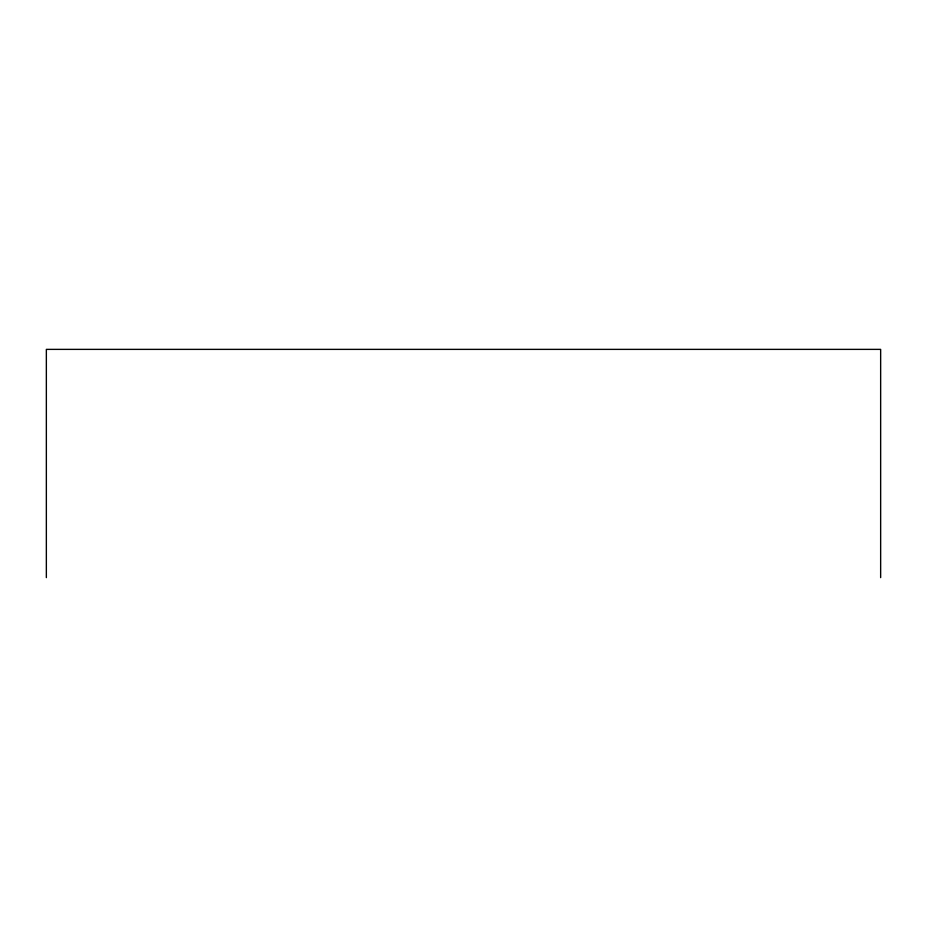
<?xml version="1.0" encoding="UTF-8"?>
<svg xmlns="http://www.w3.org/2000/svg" width="927" height="927" viewBox="0 0 927 927"><rect width="100%" height="100%" fill="white"/><g stroke="black" fill="none" stroke-linecap="round" stroke-linejoin="round"><path stroke-width="1.39" d="M880.65 577.625L880.65 349.375L46.35 349.375L46.35 577.625"/></g></svg>
